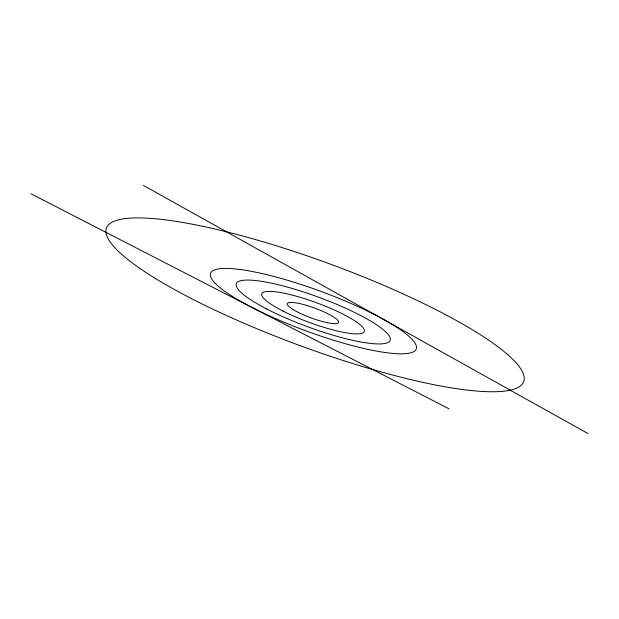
<?xml version="1.0" encoding="UTF-8"?>
<svg xmlns="http://www.w3.org/2000/svg" width="619" height="619" viewBox="0 0 619 619"><rect width="100%" height="100%" fill="white"/><g stroke="black" fill="none" stroke-linecap="round" stroke-linejoin="round"><path stroke-width="0.93" d="M30.95 193.762L449.131 408.88M143.407 185.406L588.05 433.594M298.466 312.502A27.259 5.231 20.2 0 0 338.516 322.476A27.259 5.231 20.2 0 0 301.848 304.091A27.259 5.231 20.2 0 0 298.466 312.502M266.603 308.927A81.987 15.769 20.2 0 0 389.715 341.123A81.987 15.769 20.2 0 0 283.278 286.009A81.987 15.769 20.2 0 0 266.603 308.927M283.038 311.094A54.573 10.477 20.2 0 0 364.119 331.799A54.573 10.477 20.2 0 0 291.967 295.046A54.573 10.477 20.2 0 0 283.038 311.094M255.059 309.036A109.54 21.108 20.2 0 0 416.146 349.155A109.54 21.108 20.2 0 0 269.048 275.223A109.54 21.108 20.2 0 0 255.059 309.036M191.642 298.683A222.322 43.477 20.2 0 0 522.947 383.146A222.322 43.477 20.2 0 0 230.423 232.775A222.322 43.477 20.2 0 0 191.642 298.683"/></g></svg>
